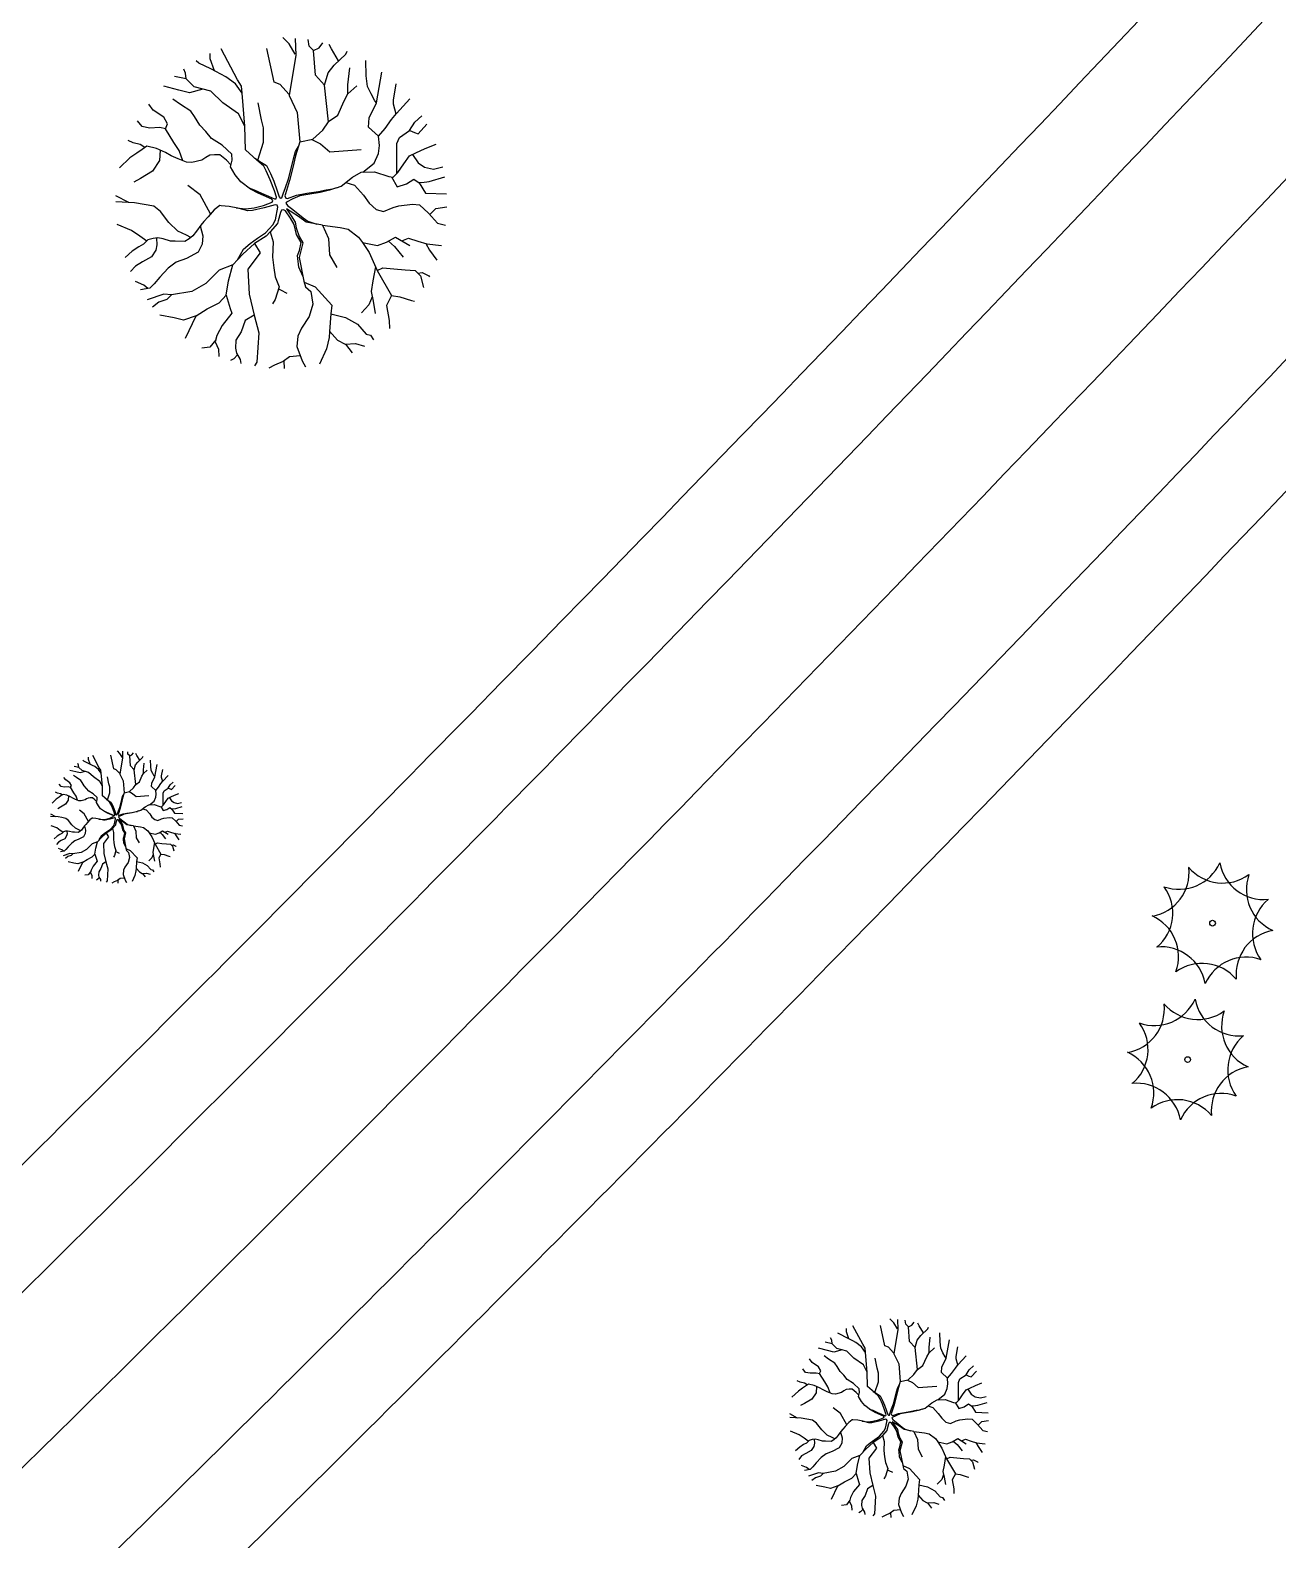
# Model space of a CAD drawing. Extents: x 99089 to 101049, y 99298 to 100905.
# Drawn here: x 99918.6 to 100028.4, y 100157.7 to 100290.6 of the extents above; entities that cross this region are included whole.
import ezdxf

# ---------------------------------------------------------------- set-up
doc = ezdxf.new("R2010")
doc.units = 0
for name, color, linetype in [('Survey Exist Alignments', 7, 'Continuous'), ('Survey Exist Pavement', 7, 'Continuous'), ('Survey Exist Surface', 7, 'Continuous'), ('Survey Exist Trees', 7, 'Continuous')]:
    doc.layers.add(name, color=color, linetype=linetype)

msp = doc.modelspace()

# ---------------------------------------------------------------- linework, layer by layer
at = {"layer": 'Survey Exist Alignments'}
for centre, radius, start, end in [((96176.99, 103936.29), 5312.81, 315.66775, 317.58945), ((97079.41, 103054.66), 4051.22, 313.86239, 315.66775)]:
    msp.add_arc(centre, radius, start, end, dxfattribs=at)
at = {"layer": 'Survey Exist Pavement'}
for centre, radius, start, end in [((96430.98, 103688.15), 4946.74, 315.66775, 317.54325), ((96603.05, 103520.05), 4728.18, 315.66775, 317.4992), ((97079.41, 103054.66), 4040.22, 314.50297, 315.66775), ((97079.41, 103054.66), 4062.22, 314.48342, 315.66775)]:
    msp.add_arc(centre, radius, start, end, dxfattribs=at)
at = {"layer": 'Survey Exist Surface'}
for centre, radius, start, end in [((96430.98, 103688.15), 4938.74, 315.66775, 317.54325), ((96603.05, 103520.05), 4736.18, 315.66775, 317.4992), ((97079.41, 103054.66), 4032.22, 314.50297, 315.66775), ((97079.41, 103054.66), 4070.22, 314.48342, 315.66775)]:
    msp.add_arc(centre, radius, start, end, dxfattribs=at)
at = {"layer": 'Survey Exist Trees'}
for points in [[(99941.88, 100288.52), (99941.36, 100289.41), (99940.8, 100289.99)], [(99941.89, 100289.89), (99941.94, 100288.43), (99941.36, 100284.87), (99942.08, 100283.38), (99942.31, 100280.78), (99943.45, 100281.02), (99944.32, 100281.82), (99944.84, 100282.56), (99944.49, 100285.79), (99943.68, 100286.65), (99943.5, 100288.84), (99943.12, 100289.22), (99943.05, 100289.79)], [(99943.5, 100288.84), (99944, 100289.08), (99944.33, 100289.52)], [(99945.72, 100287.92), (99945.09, 100288.98), (99944.89, 100289.36)], [(99934.78, 100287.04), (99934.41, 100288.1), (99934.41, 100288.57)], [(99937.51, 100280.08), (99937.47, 100282.17), (99937.23, 100285.07), (99937.18, 100285.7), (99936.82, 100286.25), (99935.36, 100288.98)], [(99941.32, 100285), (99940.56, 100285.83), (99940.03, 100286.04), (99939.39, 100289.01)], [(99944.48, 100285.78), (99944.8, 100286.88), (99945.32, 100287.54), (99946.35, 100288.51), (99946.47, 100288.78)], [(99932.3, 100286.33), (99932.24, 100286.85), (99932.09, 100287.19)], [(99937.23, 100285.07), (99936.64, 100285.91), (99935.8, 100286.52), (99935.34, 100286.75), (99934.45, 100287.22), (99933.42, 100287.73), (99933.17, 100287.91)], [(99946.53, 100285.01), (99946.53, 100285.81), (99946.72, 100287.3)], [(99947.85, 100278.11), (99948.85, 100278.91), (99949.22, 100279.76), (99949.31, 100280.46), (99949.22, 100281.28), (99948.34, 100282.09), (99948.42, 100282.91), (99949.06, 100284.22), (99949.53, 100286.94)], [(99949.06, 100284.22), (99948.9, 100284.41), (99948.58, 100285.01), (99948.25, 100285.67), (99948.16, 100286.6), (99948.11, 100287.95)], [(99933.76, 100285.44), (99932.58, 100285.12), (99931.65, 100285.35), (99930.33, 100285.69)], [(99937.47, 100282.17), (99936.91, 100283.25), (99935.52, 100284.23), (99934.45, 100285.26), (99933, 100285.63), (99932.3, 100286.33), (99931.27, 100286.55)], [(99944.84, 100282.58), (99945.64, 100283.15), (99946.2, 100284.41), (99946.53, 100285.01), (99947.32, 100285.71)], [(99950.78, 100283.24), (99950.54, 100284.12), (99950.54, 100284.45), (99950.78, 100285.91)], [(99932, 100279.13), (99931.68, 100280.03), (99931.22, 100280.73), (99930.47, 100281.95), (99930.66, 100282.37), (99930.33, 100282.97), (99929.4, 100283.58), (99928.99, 100284.12)], [(99937.1, 100277.26), (99937.1, 100277.26), (99936.62, 100277.88), (99936.2, 100278.58), (99936.34, 100279.19), (99936.3, 100279.7), (99935.46, 100280.5), (99934.53, 100281.1), (99934.02, 100281.71), (99933.5, 100282.27), (99933.04, 100283.02), (99932.71, 100283.49), (99931.78, 100284.09), (99931.13, 100284.56)], [(99938.6, 100279.18), (99939.1, 100280.77), (99939.1, 100282.03), (99938.92, 100282.73), (99938.64, 100284.23)], [(99949.22, 100281.28), (99949.83, 100281.98), (99950.39, 100282.77), (99950.81, 100283.28), (99952, 100284.59)], [(99950.85, 100278.01), (99950.85, 100280.65), (99951.07, 100281.18), (99951.97, 100281.79), (99952.43, 100282.52), (99953.06, 100283.09)], [(99930.48, 100281.94), (99929.96, 100282.04), (99929.07, 100282), (99928.42, 100282.14), (99928.02, 100282.64)], [(99951.98, 100281.79), (99952.4, 100281.6), (99952.72, 100281.51), (99953.5, 100282.34)], [(99936.24, 100278.76), (99935.83, 100279.19), (99935.27, 100279.66), (99934.8, 100279.66), (99934.38, 100279.61), (99934.01, 100279.42), (99933.68, 100279.19), (99932.8, 100278.96), (99932.33, 100279.01), (99931.59, 100279.29), (99930.98, 100279.57), (99930.47, 100279.85), (99929.67, 100280.22), (99928.84, 100280.41), (99928.42, 100280.13), (99927.95, 100279.8), (99927.34, 100279.38), (99926.42, 100278.49)], [(99928.64, 100280.28), (99928.23, 100280.55), (99927.62, 100280.69), (99927.17, 100280.9)], [(99930.01, 100280.06), (99929.95, 100279.15), (99929.34, 100278.22), (99928.27, 100277.56), (99927.67, 100277.24)], [(99937.8, 100276.74), (99938.28, 100276.58), (99938.94, 100276.27), (99939.55, 100276), (99940.08, 100275.77), (99940.21, 100275.78), (99940.26, 100275.92), (99940.06, 100276.48), (99939.69, 100277.46), (99939.35, 100278.25), (99939.14, 100278.64), (99938.52, 100279.18), (99937.51, 100280.08)], [(99938.34, 100279.34), (99938.93, 100278.97), (99939.36, 100278.71), (99939.71, 100278), (99940.01, 100277.32), (99940.31, 100276.47), (99940.48, 100275.95), (99940.57, 100275.84), (99940.71, 100275.87), (99940.84, 100276.21), (99941.04, 100276.78), (99941.31, 100277.52), (99941.54, 100278.44), (99941.75, 100279.31), (99941.92, 100279.94), (99942.19, 100280.38)], [(99942.31, 100280.78), (99941.93, 100279.55), (99941.69, 100278.53), (99941.4, 100277.38), (99941.04, 100276.21), (99940.99, 100276.04), (99941.06, 100275.83), (99941.22, 100275.81), (99942.02, 100276.09), (99942.91, 100276.27), (99943.95, 100276.43), (99944.63, 100276.58), (99945.21, 100276.64)], [(99943.35, 100281), (99944.12, 100280.63), (99944.94, 100279.92), (99947.7, 100280.13)], [(99945.53, 100276.75), (99945.95, 100276.9), (99946.93, 100277.69), (99947.72, 100278.11), (99948.89, 100278.15), (99950.15, 100277.73), (99950.52, 100277.68), (99950.94, 100278.1), (99951.46, 100278.85), (99951.97, 100279.55), (99952.53, 100279.83), (99953.33, 100280.2), (99954.3, 100280.6)], [(99952.23, 100279.68), (99952.72, 100278.94), (99953.27, 100278.57), (99954.07, 100278.38), (99954.9, 100278.58)], [(99950.37, 100277.7), (99950.89, 100276.84), (99951.69, 100277.08), (99952.34, 100277.5), (99952.8, 100277.17), (99953.36, 100276.28), (99955.23, 100276.22)], [(99952.7, 100277.24), (99953.04, 100277.22), (99953.69, 100277.31), (99955.07, 100277.72)], [(99934.44, 100274.45), (99933.52, 100276.12), (99932.44, 100276.94)], [(99936.71, 100274.98), (99937.54, 100274.89), (99938.28, 100274.97), (99939.11, 100275.18), (99939.86, 100275.49), (99939.93, 100275.62), (99939.84, 100275.73), (99938.63, 100276.27), (99937.97, 100276.62), (99937.1, 100277.26)], [(99945.53, 100276.75), (99944.91, 100276.54), (99944.09, 100276.33), (99943.19, 100276.19), (99942.3, 100276.05), (99941.69, 100275.76), (99941.13, 100275.49), (99941.06, 100275.4), (99941.21, 100275.2), (99941.69, 100274.82), (99942.6, 100274.09), (99943.01, 100273.81), (99943.81, 100273.55)], [(99946.35, 100277.22), (99947.11, 100276.99), (99947.9, 100276.1), (99948.42, 100275.4), (99949.02, 100274.84), (99949.67, 100274.65), (99950.51, 100275.02), (99951.03, 100275.16), (99952.24, 100275.3), (99952.85, 100275.26), (99953.64, 100274.51), (99954.43, 100273.62), (99955.12, 100273.46)], [(99932.7, 100272.37), (99932.32, 100272.57), (99931.57, 100272.94), (99930.78, 100273.69), (99930.03, 100274.67), (99929.43, 100275.14), (99928.59, 100275.28), (99927.75, 100275.42), (99926.09, 100275.5)], [(99927.25, 100275.44), (99926.11, 100276.03)], [(99935.36, 100275.17), (99935.26, 100275.18), (99934.75, 100274.8), (99934.23, 100274.2), (99933.86, 100273.78), (99933.58, 100273.45), (99933.2, 100272.94), (99932.88, 100272.52), (99932.55, 100272.24), (99932.17, 100272.01), (99931.33, 100272.05), (99930.91, 100272.05), (99930.26, 100272.24), (99929.8, 100272.34), (99929.38, 100272.29), (99928.91, 100272.15), (99928.54, 100271.78), (99928.11, 100271.54), (99927.55, 100271.17), (99926.91, 100270.6)], [(99936.82, 100270.41), (99937.33, 100271.35), (99937.92, 100271.83), (99938.58, 100272.3), (99939.27, 100272.79), (99939.92, 100273.48), (99940.16, 100273.93), (99940.36, 100275.05), (99940.3, 100275.22), (99940.13, 100275.25), (99939.15, 100274.98), (99938.13, 100274.76), (99937.71, 100274.72), (99936.84, 100274.95), (99936.09, 100275.1), (99935.36, 100275.17)], [(99942.59, 100268.92), (99942.22, 100269.75), (99942.14, 100270.52), (99942.11, 100270.78), (99942.27, 100271.22), (99942.42, 100271.93), (99942.01, 100272.64), (99941.81, 100273.5), (99941.48, 100274.08), (99941.04, 100274.71), (99940.87, 100274.81), (99940.7, 100274.77), (99940.59, 100274.58), (99940.4, 100273.84), (99940.35, 100273.61), (99939.69, 100272.88), (99939.34, 100272.5), (99938.31, 100271.84), (99937.27, 100270.91), (99936.41, 100269.95)], [(99944.31, 100273.45), (99942.86, 100273.73), (99942.2, 100274.23), (99941.13, 100274.89), (99941.53, 100274.27), (99941.88, 100273.73), (99941.99, 100273.22), (99942.24, 100272.47), (99942.58, 100271.9), (99942.25, 100270.61), (99942.67, 100268.53)], [(99953.74, 100274.39), (99954.29, 100274.93), (99955.25, 100275.06)], [(99928.82, 100272.06), (99928.21, 100272.48), (99927.47, 100272.99), (99926.22, 100273.51)], [(99933.53, 100273.39), (99933.76, 100272.52), (99933.71, 100271.77), (99933.34, 100271.07), (99932.31, 100270.51), (99931.42, 100270.19), (99930.72, 100269.67), (99929.97, 100268.88), (99929.46, 100268.28), (99929.09, 100267.9), (99928.27, 100267.75)], [(99944.31, 100273.45), (99945.86, 100273.26), (99946.56, 100273.1), (99947.48, 100272.41), (99947.81, 100271.93), (99948.41, 100271.04), (99949.11, 100269.45), (99950.39, 100267.26), (99949.93, 100266.39), (99950.16, 100265.07), (99950.2, 100264.37)], [(99944.31, 100273.45), (99944.84, 100272.29), (99944.91, 100270.85), (99945.55, 100269.74)], [(99929.69, 100272.32), (99929.7, 100271.73), (99929.61, 100271.26), (99929.23, 100270.66), (99928.44, 100270.24), (99927.83, 100269.86), (99927.4, 100269.37)], [(99939.69, 100272.88), (99939.96, 100272), (99939.91, 100270.65), (99940.01, 100269.71), (99940.14, 100268.92), (99940.47, 100268.03), (99940.14, 100266.91), (99939.9, 100266.54)], [(99947.81, 100271.93), (99949.15, 100271.67), (99949.95, 100271.95), (99950.74, 100272.41), (99952, 100271.66)], [(99951.28, 100272.09), (99951.86, 100272.32), (99952.7, 100272.04), (99953.49, 100271.8), (99954.77, 100271.67)], [(99938.31, 100271.84), (99938.82, 100271.03), (99937.72, 100269.58), (99937.84, 100267.38), (99938.27, 100265.53), (99938.69, 100263.98), (99938.52, 100261.38), (99938.3, 100261.06)], [(99950.11, 100272.04), (99950.65, 100271.57), (99951.39, 100270.64)], [(99953.39, 100271.83), (99953.72, 100271.24), (99954.36, 100270.37)], [(99932.22, 100263.52), (99933.17, 100265.48), (99934.14, 100266.08), (99935.2, 100266.62), (99935.81, 100267.29), (99936.03, 100268.54), (99936.41, 100269.95), (99935.21, 100269.49), (99934.01, 100268.31), (99932.78, 100267.62), (99931, 100267.31), (99930.32, 100267.39), (99928.85, 100266.88)], [(99948.96, 100269.78), (99948.73, 100268.54), (99948.58, 100267.61), (99948.77, 100266.77), (99948.95, 100265.69)], [(99949.11, 100269.45), (99949.61, 100269.71), (99950.59, 100269.61), (99951.57, 100269.52), (99952.46, 100269.47), (99952.93, 100269), (99953.21, 100267.96)], [(99928.92, 100267.87), (99928.56, 100268.18), (99927.84, 100268.49)], [(99942.67, 100268.53), (99942.8, 100268.03), (99943.27, 100267.61), (99943.45, 100266.49), (99943.12, 100265.42), (99942.46, 100264.39), (99942.14, 100263.69), (99942.04, 100262.76), (99942.5, 100261.5), (99942.81, 100260.98)], [(99942.69, 100268.44), (99943.64, 100268.03), (99945.13, 100266.4), (99945.03, 100265.65), (99944.93, 100264.08), (99944.88, 100263.56), (99944.64, 100262.56), (99944.04, 100261.22)], [(99952.69, 100269.24), (99953.07, 100269.28), (99953.67, 100269), (99953.72, 100268.91)], [(99930.99, 100267.31), (99930.58, 100266.92), (99929.88, 100266.69), (99929.33, 100266.25)], [(99935.81, 100267.29), (99936.17, 100266.12), (99936.31, 100265.7), (99935.47, 100264.63), (99935, 100263.74), (99934.86, 100263.18), (99935.14, 100262.53), (99935.18, 100261.9)], [(99940.42, 100267.85), (99940.61, 100267.75), (99941.17, 100267.47)], [(99948.68, 100267.16), (99948.39, 100266.44), (99947.74, 100265.74)], [(99950.39, 100267.25), (99951.1, 100267.14), (99952.13, 100266.81), (99952.4, 100266.75)], [(99933.17, 100265.48), (99932.06, 100265.1), (99931.23, 100265.29), (99929.96, 100265.52)], [(99938.27, 100265.53), (99937.48, 100265.05), (99937.15, 100264.07), (99936.68, 100263.32), (99936.63, 100262.62), (99936.72, 100262.2), (99937.05, 100261.64), (99937.11, 100261.27)], [(99945.03, 100265.65), (99946.33, 100265.34), (99947.38, 100264.74), (99948.15, 100263.87), (99948.53, 100263.78), (99948.78, 100263.35)], [(99944.93, 100264.12), (99945.63, 100263.32), (99946.29, 100262.99), (99947.22, 100263.03), (99947.99, 100262.79)], [(99934.9, 100263.36), (99934.39, 100262.72), (99933.66, 100262.62)], [(99946.32, 100262.99), (99946.9, 100262.22)], [(99936.82, 100262.03), (99936.49, 100261.69), (99936.21, 100261.53)], [(99942.34, 100261.94), (99941.39, 100261.87), (99940.83, 100261.45), (99940.08, 100261.13), (99939.58, 100260.87)], [(99940.88, 100261.5), (99940.92, 100260.83)], [(99926.67, 100226.59), (99926.46, 100226.94), (99926.24, 100227.17)], [(99926.67, 100227.14), (99926.69, 100226.55), (99926.46, 100225.13), (99926.75, 100224.53), (99926.84, 100223.49), (99927.3, 100223.59), (99927.65, 100223.91), (99927.85, 100224.2), (99927.71, 100225.5), (99927.39, 100225.84), (99927.32, 100226.72), (99927.16, 100226.87), (99927.14, 100227.1)], [(99927.32, 100226.72), (99927.52, 100226.81), (99927.65, 100226.99)], [(99928.21, 100226.35), (99927.95, 100226.77), (99927.87, 100226.93)], [(99924.91, 100224.05), (99924.68, 100224.48), (99924.12, 100224.87), (99923.69, 100225.28), (99923.12, 100225.43), (99922.84, 100225.71), (99922.43, 100225.8)], [(99922.84, 100225.71), (99922.81, 100225.92), (99922.75, 100226.06)], [(99924.81, 100225.21), (99924.57, 100225.54), (99924.24, 100225.79), (99924.05, 100225.88), (99923.7, 100226.07), (99923.29, 100226.27), (99923.18, 100226.34)], [(99923.83, 100226), (99923.68, 100226.42), (99923.68, 100226.61)], [(99924.92, 100223.21), (99924.91, 100224.05), (99924.81, 100225.21), (99924.79, 100225.46), (99924.64, 100225.68), (99924.06, 100226.77)], [(99926.45, 100225.18), (99926.14, 100225.51), (99925.93, 100225.59), (99925.67, 100226.78)], [(99927.71, 100225.49), (99927.84, 100225.93), (99928.04, 100226.19), (99928.46, 100226.59), (99928.5, 100226.69)], [(99928.53, 100225.19), (99928.53, 100225.5), (99928.6, 100226.1)], [(99929.06, 100222.42), (99929.46, 100222.74), (99929.61, 100223.08), (99929.64, 100223.36), (99929.61, 100223.69), (99929.25, 100224.02), (99929.28, 100224.34), (99929.54, 100224.87), (99929.73, 100225.96)], [(99929.54, 100224.87), (99929.48, 100224.94), (99929.35, 100225.18), (99929.22, 100225.45), (99929.18, 100225.82), (99929.16, 100226.36)], [(99930.23, 100224.48), (99930.13, 100224.83), (99930.13, 100224.96), (99930.23, 100225.54)], [(99922.11, 100223.95), (99921.9, 100224), (99921.55, 100223.98), (99921.28, 100224.03), (99921.12, 100224.24)], [(99922.72, 100222.83), (99922.59, 100223.19), (99922.4, 100223.47), (99922.11, 100223.96), (99922.18, 100224.13), (99922.05, 100224.37), (99921.68, 100224.61), (99921.51, 100224.83)], [(99923.42, 100225.35), (99922.95, 100225.23), (99922.58, 100225.32), (99922.05, 100225.45)], [(99924.76, 100222.08), (99924.76, 100222.08), (99924.56, 100222.33), (99924.4, 100222.61), (99924.45, 100222.86), (99924.44, 100223.06), (99924.1, 100223.38), (99923.73, 100223.62), (99923.52, 100223.86), (99923.32, 100224.09), (99923.13, 100224.39), (99923, 100224.57), (99922.63, 100224.82), (99922.37, 100225)], [(99925.36, 100222.85), (99925.56, 100223.49), (99925.56, 100223.99), (99925.48, 100224.27), (99925.37, 100224.87)], [(99927.85, 100224.21), (99928.17, 100224.44), (99928.4, 100224.94), (99928.53, 100225.19), (99928.85, 100225.47)], [(99929.61, 100223.69), (99929.85, 100223.97), (99930.07, 100224.29), (99930.24, 100224.49), (99930.72, 100225.01)], [(99930.26, 100222.38), (99930.26, 100223.44), (99930.35, 100223.65), (99930.71, 100223.89), (99930.89, 100224.19), (99931.14, 100224.42)], [(99924.41, 100222.68), (99924.25, 100222.86), (99924.03, 100223.04), (99923.84, 100223.04), (99923.67, 100223.02), (99923.52, 100222.95), (99923.39, 100222.86), (99923.04, 100222.76), (99922.85, 100222.78), (99922.55, 100222.89), (99922.31, 100223.01), (99922.1, 100223.12), (99921.79, 100223.27), (99921.45, 100223.34), (99921.28, 100223.23), (99921.1, 100223.1), (99920.85, 100222.93), (99920.49, 100222.58)], [(99921.37, 100223.29), (99921.21, 100223.4), (99920.97, 100223.46), (99920.78, 100223.54)], [(99921.92, 100223.2), (99921.9, 100222.84), (99921.65, 100222.47), (99921.22, 100222.2), (99920.98, 100222.08)], [(99925.04, 100221.88), (99925.23, 100221.81), (99925.49, 100221.69), (99925.74, 100221.58), (99925.95, 100221.49), (99926, 100221.49), (99926.02, 100221.55), (99925.94, 100221.77), (99925.79, 100222.16), (99925.66, 100222.48), (99925.57, 100222.63), (99925.32, 100222.85), (99924.92, 100223.21)], [(99925.25, 100222.92), (99925.49, 100222.77), (99925.66, 100222.66), (99925.8, 100222.38), (99925.92, 100222.11), (99926.04, 100221.77), (99926.11, 100221.56), (99926.15, 100221.51), (99926.2, 100221.53), (99926.25, 100221.66), (99926.33, 100221.89), (99926.44, 100222.19), (99926.53, 100222.55), (99926.62, 100222.9), (99926.69, 100223.16), (99926.79, 100223.33)], [(99926.84, 100223.49), (99926.69, 100223), (99926.59, 100222.59), (99926.48, 100222.13), (99926.33, 100221.67), (99926.31, 100221.59), (99926.34, 100221.51), (99926.4, 100221.5), (99926.73, 100221.62), (99927.08, 100221.69), (99927.5, 100221.75), (99927.77, 100221.81), (99928, 100221.84)], [(99927.26, 100223.58), (99927.56, 100223.43), (99927.89, 100223.15), (99929, 100223.23)], [(99928.13, 100221.88), (99928.3, 100221.94), (99928.69, 100222.25), (99929.01, 100222.42), (99929.47, 100222.44), (99929.98, 100222.27), (99930.12, 100222.25), (99930.29, 100222.42), (99930.5, 100222.72), (99930.71, 100223), (99930.93, 100223.11), (99931.25, 100223.26), (99931.64, 100223.42)], [(99930.71, 100223.9), (99930.88, 100223.82), (99931.01, 100223.78), (99931.32, 100224.12)], [(99930.81, 100223.05), (99931, 100222.76), (99931.23, 100222.61), (99931.54, 100222.53), (99931.88, 100222.61)], [(99920.82, 100221.36), (99920.36, 100221.59)], [(99923.69, 100220.96), (99923.32, 100221.63), (99922.89, 100221.96)], [(99924.6, 100221.17), (99924.93, 100221.14), (99925.23, 100221.17), (99925.56, 100221.25), (99925.86, 100221.38), (99925.89, 100221.43), (99925.85, 100221.47), (99925.37, 100221.69), (99925.1, 100221.83), (99924.76, 100222.08)], [(99928.13, 100221.88), (99927.88, 100221.8), (99927.55, 100221.71), (99927.19, 100221.65), (99926.84, 100221.6), (99926.59, 100221.48), (99926.37, 100221.38), (99926.34, 100221.34), (99926.4, 100221.26), (99926.59, 100221.11), (99926.96, 100220.82), (99927.12, 100220.7), (99927.44, 100220.6)], [(99928.46, 100222.07), (99928.76, 100221.97), (99929.08, 100221.62), (99929.28, 100221.34), (99929.53, 100221.12), (99929.79, 100221.04), (99930.12, 100221.19), (99930.33, 100221.25), (99930.81, 100221.3), (99931.06, 100221.28), (99931.37, 100220.98), (99931.69, 100220.63), (99931.97, 100220.56)], [(99930.06, 100222.26), (99930.27, 100221.92), (99930.59, 100222.01), (99930.85, 100222.18), (99931.04, 100222.05), (99931.26, 100221.69), (99932.01, 100221.67)], [(99931, 100222.08), (99931.13, 100222.07), (99931.39, 100222.1), (99931.94, 100222.27)], [(99923, 100220.13), (99922.84, 100220.21), (99922.54, 100220.36), (99922.23, 100220.65), (99921.93, 100221.05), (99921.69, 100221.23), (99921.35, 100221.29), (99921.02, 100221.35), (99920.35, 100221.38)], [(99921.44, 100220), (99921.2, 100220.17), (99920.9, 100220.38), (99920.4, 100220.58)], [(99924.06, 100221.25), (99924.02, 100221.25), (99923.82, 100221.1), (99923.61, 100220.86), (99923.46, 100220.69), (99923.35, 100220.56), (99923.2, 100220.36), (99923.07, 100220.19), (99922.94, 100220.08), (99922.79, 100219.98), (99922.45, 100220), (99922.28, 100220), (99922.02, 100220.08), (99921.84, 100220.11), (99921.67, 100220.1), (99921.48, 100220.04), (99921.33, 100219.89), (99921.16, 100219.8), (99920.94, 100219.65), (99920.68, 100219.42)], [(99923.33, 100220.54), (99923.42, 100220.19), (99923.4, 100219.89), (99923.25, 100219.61), (99922.84, 100219.39), (99922.49, 100219.25), (99922.21, 100219.05), (99921.91, 100218.73), (99921.7, 100218.49), (99921.55, 100218.34), (99921.22, 100218.28)], [(99924.64, 100219.34), (99924.85, 100219.72), (99925.09, 100219.91), (99925.35, 100220.1), (99925.63, 100220.29), (99925.88, 100220.57), (99925.98, 100220.75), (99926.06, 100221.2), (99926.04, 100221.27), (99925.97, 100221.28), (99925.58, 100221.17), (99925.17, 100221.08), (99925, 100221.07), (99924.65, 100221.16), (99924.35, 100221.22), (99924.06, 100221.25)], [(99926.95, 100218.75), (99926.8, 100219.08), (99926.77, 100219.39), (99926.76, 100219.49), (99926.83, 100219.67), (99926.88, 100219.95), (99926.72, 100220.23), (99926.64, 100220.58), (99926.51, 100220.81), (99926.33, 100221.06), (99926.27, 100221.1), (99926.2, 100221.09), (99926.15, 100221.01), (99926.08, 100220.72), (99926.06, 100220.63), (99925.79, 100220.33), (99925.65, 100220.18), (99925.24, 100219.92), (99924.83, 100219.55), (99924.48, 100219.16)], [(99925.79, 100220.33), (99925.9, 100219.98), (99925.88, 100219.44), (99925.92, 100219.07), (99925.97, 100218.75), (99926.1, 100218.39), (99925.97, 100217.95), (99925.88, 100217.8)], [(99927.64, 100220.56), (99927.06, 100220.67), (99926.8, 100220.87), (99926.37, 100221.13), (99926.53, 100220.89), (99926.67, 100220.67), (99926.71, 100220.47), (99926.81, 100220.17), (99926.95, 100219.94), (99926.82, 100219.43), (99926.99, 100218.59)], [(99927.64, 100220.56), (99928.26, 100220.48), (99928.54, 100220.42), (99928.91, 100220.14), (99929.04, 100219.95), (99929.28, 100219.6), (99929.56, 100218.96), (99930.07, 100218.08), (99929.89, 100217.74), (99929.98, 100217.21), (99930, 100216.93)], [(99927.64, 100220.56), (99927.85, 100220.09), (99927.88, 100219.52), (99928.14, 100219.08)], [(99931.41, 100220.94), (99931.63, 100221.15), (99932.02, 100221.2)], [(99921.79, 100220.11), (99921.8, 100219.87), (99921.76, 100219.68), (99921.61, 100219.44), (99921.29, 100219.27), (99921.05, 100219.13), (99920.88, 100218.93)], [(99922.81, 100216.59), (99923.18, 100217.37), (99923.57, 100217.61), (99924, 100217.83), (99924.24, 100218.09), (99924.33, 100218.6), (99924.48, 100219.16), (99924, 100218.98), (99923.52, 100218.5), (99923.03, 100218.23), (99922.32, 100218.1), (99922.04, 100218.13), (99921.45, 100217.93)], [(99925.24, 100219.92), (99925.44, 100219.59), (99925, 100219.01), (99925.05, 100218.13), (99925.22, 100217.39), (99925.39, 100216.77), (99925.32, 100215.73), (99925.24, 100215.6)], [(99929.04, 100219.95), (99929.58, 100219.85), (99929.9, 100219.96), (99930.21, 100220.14), (99930.72, 100219.85)], [(99929.5, 100219.09), (99929.41, 100218.6), (99929.35, 100218.22), (99929.42, 100217.89), (99929.5, 100217.46)], [(99929.56, 100218.96), (99929.76, 100219.06), (99930.15, 100219.02), (99930.55, 100218.99), (99930.9, 100218.97), (99931.09, 100218.78), (99931.2, 100218.36)], [(99929.96, 100220), (99930.18, 100219.81), (99930.47, 100219.43)], [(99930.43, 100220.02), (99930.66, 100220.11), (99931, 100219.99), (99931.31, 100219.9), (99931.82, 100219.85)], [(99930.99, 100218.87), (99931.14, 100218.89), (99931.39, 100218.78), (99931.41, 100218.74)], [(99931.27, 100219.91), (99931.41, 100219.68), (99931.66, 100219.33)], [(99921.49, 100218.33), (99921.34, 100218.45), (99921.05, 100218.58)], [(99922.31, 100218.1), (99922.15, 100217.95), (99921.87, 100217.86), (99921.65, 100217.68)], [(99924.24, 100218.09), (99924.39, 100217.63), (99924.44, 100217.46), (99924.1, 100217.03), (99923.92, 100216.68), (99923.86, 100216.45), (99923.97, 100216.19), (99923.99, 100215.94)], [(99926.08, 100218.32), (99926.16, 100218.28), (99926.38, 100218.17)], [(99926.99, 100218.59), (99927.04, 100218.39), (99927.22, 100218.22), (99927.3, 100217.78), (99927.17, 100217.35), (99926.9, 100216.94), (99926.77, 100216.66), (99926.73, 100216.28), (99926.92, 100215.78), (99927.04, 100215.57)], [(99926.99, 100218.56), (99927.37, 100218.39), (99927.97, 100217.74), (99927.93, 100217.44), (99927.89, 100216.81), (99927.87, 100216.6), (99927.77, 100216.21), (99927.53, 100215.67)], [(99929.39, 100218.04), (99929.27, 100217.76), (99929.01, 100217.48)], [(99930.07, 100218.08), (99930.36, 100218.04), (99930.77, 100217.9), (99930.88, 100217.88)], [(99923.18, 100217.37), (99922.74, 100217.22), (99922.41, 100217.29), (99921.9, 100217.39)], [(99923.88, 100216.52), (99923.67, 100216.27), (99923.38, 100216.23)], [(99925.22, 100217.39), (99924.91, 100217.2), (99924.78, 100216.81), (99924.59, 100216.51), (99924.57, 100216.23), (99924.61, 100216.06), (99924.74, 100215.84), (99924.76, 100215.69)], [(99927.89, 100216.83), (99928.17, 100216.51), (99928.43, 100216.38), (99928.8, 100216.39), (99929.11, 100216.3)], [(99927.93, 100217.44), (99928.45, 100217.31), (99928.87, 100217.08), (99929.18, 100216.73), (99929.33, 100216.69), (99929.43, 100216.52)], [(99928.45, 100216.38), (99928.68, 100216.07)], [(99924.65, 100215.99), (99924.51, 100215.86), (99924.4, 100215.79)], [(99926.85, 100215.96), (99926.47, 100215.93), (99926.25, 100215.76), (99925.95, 100215.63), (99925.75, 100215.53)], [(99926.27, 100215.78), (99926.28, 100215.51)], [(99992.31, 100171.21), (99992.28, 100172.47), (99992.14, 100174.21), (99992.11, 100174.59), (99991.89, 100174.92), (99991.02, 100176.56)], [(99994.6, 100174.17), (99994.14, 100174.67), (99993.82, 100174.79), (99993.44, 100176.57)], [(99994.93, 100176.28), (99994.62, 100176.81), (99994.28, 100177.16)], [(99994.93, 100177.1), (99994.97, 100176.23), (99994.62, 100174.09), (99995.05, 100173.2), (99995.19, 100171.64), (99995.87, 100171.78), (99996.39, 100172.26), (99996.71, 100172.71), (99996.49, 100174.64), (99996.01, 100175.16), (99995.9, 100176.47), (99995.67, 100176.7), (99995.63, 100177.04)], [(99995.9, 100176.47), (99996.2, 100176.62), (99996.4, 100176.88)], [(99996.49, 100174.64), (99996.68, 100175.3), (99996.99, 100175.69), (99997.61, 100176.28), (99997.68, 100176.44)], [(99997.24, 100175.92), (99996.86, 100176.56), (99996.73, 100176.79)], [(99992.28, 100172.47), (99991.95, 100173.12), (99991.11, 100173.71), (99990.47, 100174.32), (99989.6, 100174.55), (99989.18, 100174.97), (99988.57, 100175.1)], [(99989.18, 100174.97), (99989.15, 100175.28), (99989.05, 100175.48)], [(99992.14, 100174.21), (99991.78, 100174.71), (99991.28, 100175.08), (99991, 100175.22), (99990.47, 100175.5), (99989.86, 100175.81), (99989.7, 100175.91)], [(99990.67, 100175.39), (99990.44, 100176.03), (99990.45, 100176.31)], [(99997.72, 100174.18), (99997.72, 100174.65), (99997.83, 100175.55)], [(99998.51, 100170.04), (99999.11, 100170.52), (99999.33, 100171.02), (99999.39, 100171.45), (99999.34, 100171.93), (99998.81, 100172.43), (99998.85, 100172.91), (99999.24, 100173.7), (99999.52, 100175.33)], [(99999.24, 100173.7), (99999.14, 100173.81), (99998.95, 100174.18), (99998.75, 100174.57), (99998.7, 100175.13), (99998.67, 100175.94)], [(99990.06, 100174.43), (99989.35, 100174.24), (99988.79, 100174.38), (99988, 100174.58)], [(99992.06, 100169.52), (99992.06, 100169.52), (99991.77, 100169.9), (99991.52, 100170.32), (99991.61, 100170.68), (99991.58, 100170.99), (99991.08, 100171.47), (99990.52, 100171.83), (99990.21, 100172.2), (99989.9, 100172.53), (99989.63, 100172.98), (99989.43, 100173.26), (99988.87, 100173.62), (99988.48, 100173.91)], [(99992.96, 100170.68), (99993.26, 100171.63), (99993.26, 100172.39), (99993.15, 100172.81), (99992.99, 100173.71)], [(99996.71, 100172.71), (99997.18, 100173.06), (99997.52, 100173.81), (99997.72, 100174.18), (99998.19, 100174.6)], [(99999.34, 100171.94), (99999.7, 100172.36), (100000.04, 100172.83), (100000.29, 100173.14), (100001, 100173.92)], [(100000.27, 100173.12), (100000.12, 100173.64), (100000.12, 100173.84), (100000.27, 100174.71)], [(99988.09, 100172.33), (99987.78, 100172.39), (99987.24, 100172.37), (99986.85, 100172.45), (99986.61, 100172.76)], [(99989, 100170.65), (99988.81, 100171.19), (99988.53, 100171.61), (99988.08, 100172.34), (99988.2, 100172.59), (99988, 100172.95), (99987.44, 100173.32), (99987.19, 100173.64)], [(100000.31, 100169.98), (100000.31, 100171.56), (100000.44, 100171.88), (100000.98, 100172.24), (100001.26, 100172.68), (100001.64, 100173.03)], [(100000.99, 100172.24), (100001.24, 100172.13), (100001.43, 100172.07), (100001.9, 100172.57)], [(99991.55, 100170.43), (99991.3, 100170.68), (99990.96, 100170.96), (99990.68, 100170.96), (99990.43, 100170.94), (99990.21, 100170.82), (99990.01, 100170.68), (99989.48, 100170.54), (99989.2, 100170.57), (99988.75, 100170.74), (99988.39, 100170.91), (99988.08, 100171.08), (99987.61, 100171.3), (99987.1, 100171.41), (99986.85, 100171.25), (99986.57, 100171.05), (99986.21, 100170.8), (99985.65, 100170.26)], [(99986.99, 100171.34), (99986.74, 100171.5), (99986.38, 100171.58), (99986.1, 100171.71)], [(99987.81, 100171.21), (99987.77, 100170.66), (99987.41, 100170.1), (99986.76, 100169.71), (99986.4, 100169.52)], [(99992.48, 100169.21), (99992.77, 100169.12), (99993.17, 100168.93), (99993.53, 100168.77), (99993.85, 100168.63), (99993.93, 100168.64), (99993.96, 100168.72), (99993.84, 100169.06), (99993.62, 100169.64), (99993.41, 100170.12), (99993.28, 100170.35), (99992.91, 100170.68), (99992.31, 100171.21)], [(99992.81, 100170.77), (99993.16, 100170.55), (99993.42, 100170.39), (99993.62, 100169.97), (99993.81, 100169.56), (99993.98, 100169.05), (99994.09, 100168.74), (99994.14, 100168.67), (99994.23, 100168.69), (99994.3, 100168.9), (99994.43, 100169.24), (99994.59, 100169.68), (99994.73, 100170.23), (99994.85, 100170.75), (99994.96, 100171.13), (99995.11, 100171.4)], [(99995.19, 100171.64), (99994.96, 100170.9), (99994.82, 100170.29), (99994.64, 100169.6), (99994.43, 100168.9), (99994.39, 100168.79), (99994.44, 100168.67), (99994.53, 100168.66), (99995.02, 100168.82), (99995.55, 100168.93), (99996.17, 100169.03), (99996.58, 100169.12), (99996.93, 100169.15)], [(99995.81, 100171.77), (99996.27, 100171.55), (99996.77, 100171.12), (99998.42, 100171.25)], [(99997.12, 100169.22), (99997.37, 100169.31), (99997.96, 100169.78), (99998.43, 100170.03), (99999.13, 100170.06), (99999.89, 100169.81), (100000.11, 100169.78), (100000.37, 100170.03), (100000.67, 100170.48), (100000.98, 100170.9), (100001.32, 100171.07), (100001.8, 100171.29), (100002.38, 100171.53)], [(100000.02, 100169.79), (100000.34, 100169.28), (100000.81, 100169.42), (100001.2, 100169.67), (100001.48, 100169.47), (100001.82, 100168.94), (100002.94, 100168.9)], [(100001.14, 100170.98), (100001.43, 100170.53), (100001.77, 100170.31), (100002.24, 100170.2), (100002.74, 100170.32)], [(100001.42, 100169.52), (100001.62, 100169.5), (100002.02, 100169.55), (100002.84, 100169.8)], [(99986.15, 100168.43), (99985.46, 100168.79)], [(99989.42, 100166.59), (99989.19, 100166.71), (99988.74, 100166.93), (99988.27, 100167.38), (99987.82, 100167.97), (99987.46, 100168.25), (99986.96, 100168.33), (99986.45, 100168.42), (99985.46, 100168.47)], [(99990.47, 100167.84), (99989.91, 100168.84), (99989.27, 100169.34)], [(99991.83, 100168.16), (99992.32, 100168.11), (99992.77, 100168.15), (99993.27, 100168.27), (99993.72, 100168.46), (99993.76, 100168.54), (99993.7, 100168.6), (99992.98, 100168.93), (99992.58, 100169.14), (99992.06, 100169.52)], [(99997.12, 100169.22), (99996.75, 100169.09), (99996.26, 100168.97), (99995.72, 100168.88), (99995.18, 100168.8), (99994.81, 100168.63), (99994.48, 100168.47), (99994.44, 100168.41), (99994.53, 100168.29), (99994.82, 100168.06), (99995.36, 100167.62), (99995.61, 100167.45), (99996.09, 100167.3)], [(99997.61, 100169.5), (99998.07, 100169.36), (99998.54, 100168.83), (99998.85, 100168.41), (99999.21, 100168.07), (99999.61, 100167.96), (100000.11, 100168.18), (100000.42, 100168.27), (100001.15, 100168.35), (100001.51, 100168.32), (100001.98, 100167.87), (100002.46, 100167.34), (100002.87, 100167.24)], [(99987.09, 100166.4), (99986.73, 100166.65), (99986.28, 100166.96), (99985.53, 100167.27)], [(99991.02, 100168.27), (99990.96, 100168.28), (99990.65, 100168.05), (99990.34, 100167.69), (99990.12, 100167.44), (99989.95, 100167.24), (99989.72, 100166.93), (99989.53, 100166.68), (99989.33, 100166.51), (99989.11, 100166.37), (99988.6, 100166.4), (99988.35, 100166.4), (99987.96, 100166.51), (99987.68, 100166.57), (99987.43, 100166.54), (99987.15, 100166.46), (99986.92, 100166.23), (99986.67, 100166.1), (99986.33, 100165.87), (99985.95, 100165.53)], [(99989.92, 100167.2), (99990.06, 100166.68), (99990.03, 100166.23), (99989.8, 100165.81), (99989.19, 100165.48), (99988.66, 100165.28), (99988.23, 100164.97), (99987.79, 100164.5), (99987.48, 100164.13), (99987.25, 100163.91), (99986.76, 100163.82)], [(99991.89, 100165.41), (99992.2, 100165.98), (99992.55, 100166.26), (99992.95, 100166.55), (99993.37, 100166.84), (99993.75, 100167.26), (99993.9, 100167.53), (99994.02, 100168.2), (99993.98, 100168.3), (99993.88, 100168.32), (99993.29, 100168.15), (99992.68, 100168.02), (99992.43, 100168), (99991.9, 100168.14), (99991.45, 100168.23), (99991.02, 100168.27)], [(99995.36, 100164.52), (99995.13, 100165.02), (99995.08, 100165.48), (99995.07, 100165.64), (99995.16, 100165.9), (99995.25, 100166.33), (99995.01, 100166.75), (99994.89, 100167.27), (99994.69, 100167.62), (99994.42, 100167.99), (99994.32, 100168.05), (99994.22, 100168.03), (99994.16, 100167.92), (99994.04, 100167.47), (99994.01, 100167.34), (99993.61, 100166.9), (99993.4, 100166.67), (99992.79, 100166.27), (99992.17, 100165.72), (99991.64, 100165.14)], [(99996.39, 100167.24), (99995.52, 100167.41), (99995.12, 100167.7), (99994.48, 100168.1), (99994.72, 100167.73), (99994.93, 100167.41), (99995, 100167.1), (99995.15, 100166.65), (99995.35, 100166.31), (99995.15, 100165.54), (99995.4, 100164.29)], [(99996.39, 100167.24), (99997.32, 100167.12), (99997.74, 100167.03), (99998.29, 100166.62), (99998.49, 100166.33), (99998.85, 100165.79), (99999.27, 100164.84), (100000.04, 100163.52), (99999.76, 100163), (99999.9, 100162.21), (99999.92, 100161.79)], [(99996.39, 100167.24), (99996.7, 100166.54), (99996.75, 100165.68), (99997.13, 100165.02)], [(100002.05, 100167.8), (100002.38, 100168.13), (100002.95, 100168.2)], [(99987.61, 100166.56), (99987.62, 100166.21), (99987.57, 100165.93), (99987.34, 100165.56), (99986.86, 100165.31), (99986.5, 100165.09), (99986.24, 100164.79)], [(99992.79, 100166.27), (99993.09, 100165.79), (99992.43, 100164.91), (99992.51, 100163.6), (99992.76, 100162.49), (99993.01, 100161.55), (99992.91, 100160), (99992.78, 100159.81)], [(99993.61, 100166.9), (99993.78, 100166.37), (99993.75, 100165.56), (99993.8, 100165), (99993.89, 100164.52), (99994.08, 100163.99), (99993.88, 100163.32), (99993.74, 100163.09)], [(99998.49, 100166.33), (99999.29, 100166.17), (99999.77, 100166.34), (100000.25, 100166.62), (100001, 100166.17)], [(99999.86, 100166.39), (100000.19, 100166.11), (100000.64, 100165.55)], [(100000.57, 100166.42), (100000.92, 100166.56), (100001.42, 100166.39), (100001.9, 100166.25), (100002.66, 100166.17)], [(100001.83, 100166.27), (100002.04, 100165.91), (100002.41, 100165.39)], [(99989.14, 100161.28), (99989.7, 100162.46), (99990.29, 100162.81), (99990.92, 100163.14), (99991.29, 100163.54), (99991.42, 100164.29), (99991.64, 100165.14), (99990.93, 100164.86), (99990.21, 100164.16), (99989.47, 100163.74), (99988.4, 100163.55), (99987.99, 100163.6), (99987.11, 100163.3)], [(99999.18, 100165.04), (99999.04, 100164.29), (99998.95, 100163.73), (99999.06, 100163.23), (99999.17, 100162.58)], [(99999.27, 100164.84), (99999.57, 100164.99), (100000.16, 100164.94), (100000.75, 100164.88), (100001.28, 100164.85), (100001.56, 100164.57), (100001.73, 100163.94)], [(100001.42, 100164.71), (100001.64, 100164.74), (100002, 100164.57), (100002.04, 100164.51)], [(99987.15, 100163.89), (99986.94, 100164.08), (99986.5, 100164.26)], [(99988.4, 100163.55), (99988.15, 100163.32), (99987.73, 100163.18), (99987.4, 100162.92)], [(99991.29, 100163.54), (99991.5, 100162.84), (99991.59, 100162.59), (99991.08, 100161.95), (99990.8, 100161.42), (99990.72, 100161.08), (99990.88, 100160.69), (99990.91, 100160.31)], [(99994.05, 100163.88), (99994.17, 100163.82), (99994.5, 100163.65)], [(99995.4, 100164.29), (99995.48, 100163.99), (99995.76, 100163.74), (99995.87, 100163.06), (99995.67, 100162.42), (99995.28, 100161.8), (99995.08, 100161.38), (99995.03, 100160.82), (99995.3, 100160.07), (99995.48, 100159.76)], [(99995.42, 100164.24), (99995.99, 100163.98), (99996.88, 100163.01), (99996.82, 100162.56), (99996.76, 100161.62), (99996.73, 100161.3), (99996.58, 100160.71), (99996.22, 100159.9)], [(99999.01, 100163.47), (99998.84, 100163.03), (99998.44, 100162.61)], [(100000.03, 100163.52), (100000.46, 100163.45), (100001.08, 100163.26), (100001.24, 100163.22)], [(99989.7, 100162.46), (99989.04, 100162.23), (99988.54, 100162.34), (99987.78, 100162.48)], [(99992.76, 100162.49), (99992.29, 100162.2), (99992.09, 100161.61), (99991.81, 100161.16), (99991.78, 100160.74), (99991.83, 100160.49), (99992.03, 100160.15), (99992.06, 100159.93)], [(99996.82, 100162.56), (99997.6, 100162.37), (99998.23, 100162.01), (99998.69, 100161.49), (99998.92, 100161.44), (99999.07, 100161.18)], [(99990.74, 100161.19), (99990.44, 100160.8), (99990, 100160.74)], [(99996.76, 100161.64), (99997.18, 100161.16), (99997.57, 100160.96), (99998.13, 100160.99), (99998.59, 100160.85)], [(99997.6, 100160.96), (99997.94, 100160.5)], [(99991.9, 100160.38), (99991.69, 100160.18), (99991.53, 100160.08)], [(99995.21, 100160.34), (99994.63, 100160.29), (99994.3, 100160.04), (99993.85, 100159.85), (99993.55, 100159.69)], [(99994.33, 100160.07), (99994.35, 100159.67)]]:
    msp.add_lwpolyline(points, dxfattribs=at)
for centre in [(100022.69, 100212), (100020.5, 100199.99)]:
    msp.add_circle(centre, 0.25, dxfattribs=at)
for centre, radius, start, end in [((100016.7, 100216.48), 3.93, 280.2067, 5.9716), ((100019.74, 100218.91), 3.93, 250.2113, 335.9762), ((100023.59, 100219.46), 3.93, 220.2113, 305.9762), ((100027.2, 100218.01), 3.93, 190.2113, 275.9762), ((100029.6, 100214.95), 3.93, 160.2113, 245.9762), ((100015.26, 100212.89), 3.93, 310.2067, 35.9716), ((100030.15, 100211.09), 3.94, 130.2511, 215.9272), ((100015.77, 100209.05), 3.93, 340.2113, 65.9762), ((100028.7, 100207.48), 3.94, 100.2511, 185.9272), ((100018.17, 100205.99), 3.93, 10.2113, 95.9762), ((100021.78, 100204.53), 3.93, 40.2113, 125.9762), ((100025.64, 100205.08), 3.93, 70.2113, 155.9762), ((100014.52, 100204.47), 3.93, 280.2067, 5.9716), ((100017.56, 100206.91), 3.93, 250.2113, 335.9762), ((100021.41, 100207.45), 3.93, 220.2113, 305.9762), ((100025.02, 100206), 3.93, 190.2113, 275.9762), ((100027.42, 100202.94), 3.93, 160.2113, 245.9762), ((100013.08, 100200.88), 3.93, 310.2067, 35.9716), ((100027.97, 100199.09), 3.94, 130.2511, 215.9272), ((100013.59, 100197.04), 3.93, 340.2113, 65.9762), ((100026.52, 100195.47), 3.94, 100.2511, 185.9272), ((100015.99, 100193.98), 3.93, 10.2113, 95.9762), ((100019.6, 100192.53), 3.93, 40.2113, 125.9762), ((100023.45, 100193.08), 3.93, 70.2113, 155.9762)]:
    msp.add_arc(centre, radius, start, end, dxfattribs=at)

doc.saveas('drawing.dxf')
